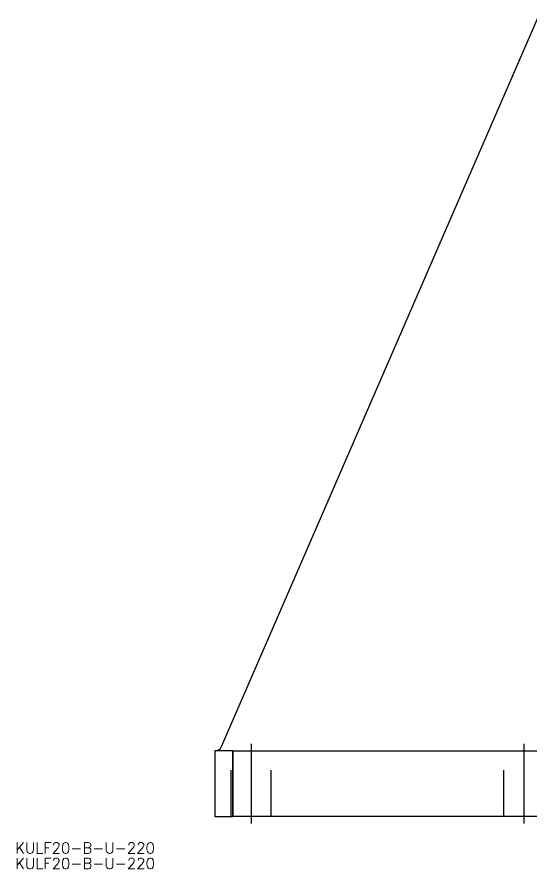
# Model space of a CAD drawing. Extents: x -54 to 519, y -14 to 520.
# Drawn here: x -54.4 to 87, y -14.5 to 220 of the extents above; entities that cross this region are included whole.
import ezdxf

# ---------------------------------------------------------------- set-up
doc = ezdxf.new("R2010")
doc.units = 0
doc.linetypes.add('CENTER', pattern=[50.8, 31.75, -6.35, 6.35, -6.35])
doc.linetypes.add('DASHED', pattern=[19.05, 12.7, -6.35])
doc.layers.get('0').update_dxf_attribs({"linetype": 'CONTINUOUS'})
doc.layers.add('CENTER', color=1, linetype='CENTER')
doc.styles.get("Standard").update_dxf_attribs({"font": 'txt.shx', "height": 3, "bigfont": 'bigfont.shx'})

msp = doc.modelspace()

# ---------------------------------------------------------------- linework, layer by layer
at = {"color": 7, "linetype": 'CONTINUOUS'}
for p, q in [((1.83, 19.2), (88.98, 220)), ((0, 18), (0, 0)), ((5, 18), (0, 18)), ((5, 18), (102, 18)), ((5, 0), (5, 18)), ((5, 18), (5, 0)), ((0, 0), (5, 0)), ((120, 0), (5, 0))]:
    msp.add_line(p, q, dxfattribs=at)
at = {"color": 3, "linetype": 'DASHED'}
for p, q in [((4.5, 0), (4.5, 18)), ((15.5, 0), (15.5, 18)), ((79.5, 0), (79.5, 18))]:
    msp.add_line(p, q, dxfattribs=at)
at = {"color": 7, "linetype": 'CONTINUOUS'}
msp.add_arc((0, 20), 2, 270, 336.5392, dxfattribs=at)
at = {"layer": 'CENTER', "color": 1, "linetype": 'CENTER'}
for p, q in [((10, 20), (10, -2)), ((85, 20), (85, -2))]:
    msp.add_line(p, q, dxfattribs=at)

# ---------------------------------------------------------------- texts
at = {"color": 7, "linetype": 'CONTINUOUS'}
for p in [(-54.93, -10.21), (-54.93, -14.48)]:
    msp.add_text('KULF20-B-U-220', height=3, dxfattribs=at).set_placement(p)

doc.saveas('drawing.dxf')
